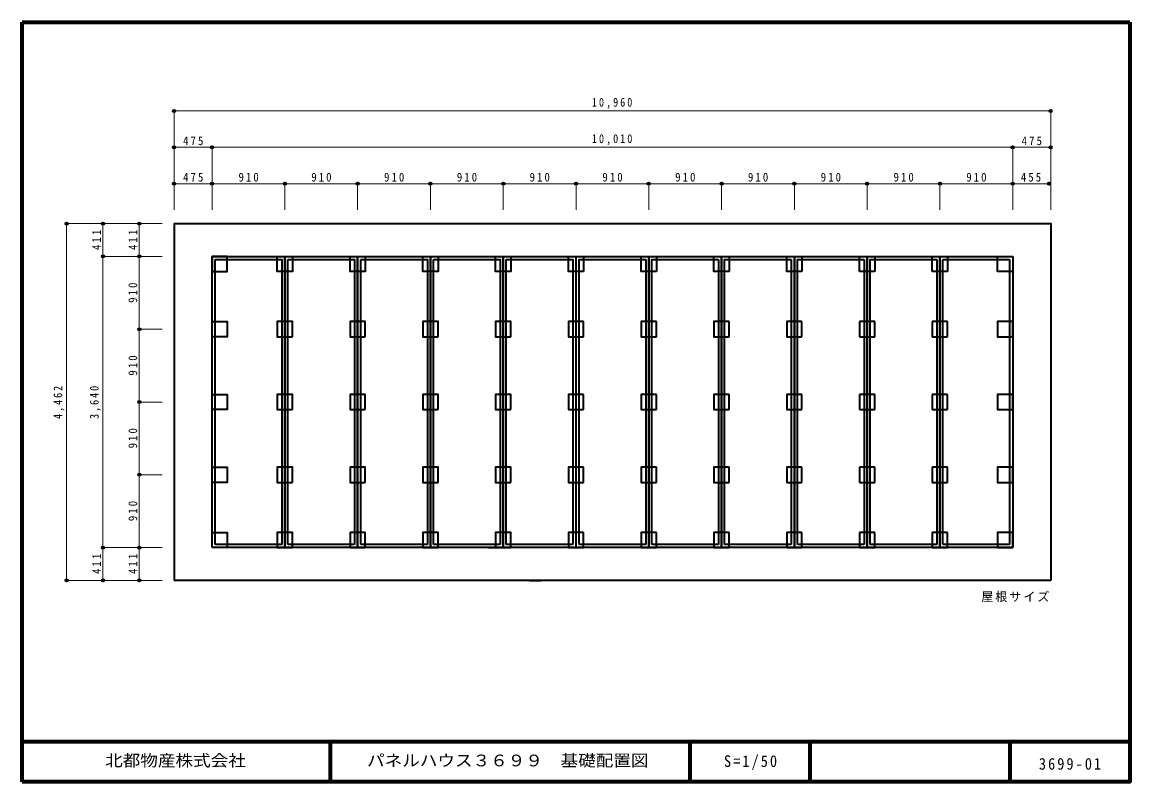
# Model space of a CAD drawing. Units: millimetres at full size, sheet at 1:50. Extents: x -22395 to 6925, y -26590 to 4750.
# Drawn here: x -22395 to -8545, y -4750 to 4750 of the extents above; entities that cross this region are included whole.
import ezdxf
from ezdxf.enums import TextEntityAlignment as Align

# ---------------------------------------------------------------- set-up
doc = ezdxf.new("R2010")
doc.units = ezdxf.units.MM
doc.header["$LTSCALE"] = 50
doc.header["$PDMODE"] = 32
doc.header["$PDSIZE"] = 30
for name, color, linetype, lineweight in [('0-0', 7, 'Continuous', 35), ('0-5', 4, 'Continuous', 9), ('3-0', 4, 'Continuous', 9), ('F-0', 6, 'Continuous', 70)]:
    doc.layers.add(name, color=color, linetype=linetype, lineweight=lineweight)
doc.styles.add('ＭＳ ゴシック', font='')
doc.styles.get('ＭＳ ゴシック').set_extended_font_data('MS Gothic')

msp = doc.modelspace()

# ---------------------------------------------------------------- linework, layer by layer
at = {"layer": '0-0', "color": 4, "lineweight": 9}
for p, q in [((-20495, 3640), (-20495, 2401)), ((-9535, 3640), (-9535, 2401)), ((-20020, 3185), (-20020, 2401)), ((-10010, 3185), (-10010, 2401)), ((-19110, 2730), (-19110, 2401)), ((-18200, 2730), (-18200, 2401)), ((-17290, 2730), (-17290, 2401)), ((-16380, 2730), (-16380, 2401)), ((-15470, 2730), (-14560, 2730)), ((-15470, 2730), (-15470, 2401)), ((-14560, 2730), (-13650, 2730)), ((-14560, 2730), (-14560, 2401)), ((-13650, 2730), (-12740, 2730)), ((-13650, 2730), (-13650, 2401)), ((-12740, 2730), (-12740, 2401)), ((-12740, 2730), (-12740, 2425)), ((-11830, 2730), (-10920, 2730)), ((-11830, 2730), (-11830, 2401)), ((-10920, 2730), (-10010, 2730)), ((-10920, 2730), (-10920, 2401)), ((-10010, 2730), (-10010, 2425)), ((-21840, 2231), (-20645, 2231)), ((-21385, 1820), (-20645, 1820)), ((-20930, 1820), (-20645, 1820)), ((-20930, 910), (-20645, 910)), ((-20930, 0), (-20645, 0)), ((-20930, -910), (-20645, -910)), ((-21385, -1820), (-20645, -1820)), ((-21840, -2231), (-20645, -2231))]:
    msp.add_line(p, q, dxfattribs=at)
at = {"layer": '0-0'}
for p, q in [((-20495, 2231), (-20495, -2231)), ((-16570, 1820), (-16380, 1820)), ((-16380, 1820), (-16380, 1630)), ((-16380, 1820), (-16380, -1820)), ((-15470, -1820), (-15470, 1820)), ((-15375, 1820), (-15375, 1630)), ((-14560, -1820), (-14560, 1820)), ((-14560, 1820), (-13650, 1820)), ((-14465, 1820), (-14465, 1630)), ((-13650, 1820), (-12740, 1820)), ((-13555, 1820), (-13555, 1630)), ((-12645, 1820), (-12645, 1630)), ((-11925, 1820), (-11735, 1820)), ((-11925, 1630), (-11925, 1820)), ((-11830, 1820), (-10920, 1820)), ((-11735, 1820), (-11735, 1630)), ((-11015, 1820), (-10825, 1820)), ((-11015, 1630), (-11015, 1820)), ((-10920, 1820), (-10010, 1820)), ((-10920, 1820), (-10920, -1820)), ((-10920, 1820), (-10920, -1820)), ((-10920, 1820), (-10920, -1820)), ((-10920, 1820), (-10920, -1820)), ((-10920, -1820), (-10920, 1820)), ((-10825, 1820), (-10825, 1630)), ((-10010, 1820), (-10010, -1820)), ((-19982, -1782), (-19982, 1782)), ((-19072, -1782), (-19072, 1782)), ((-18162, -1782), (-18162, 1782)), ((-17252, -1782), (-17252, 1782)), ((-16418, 1782), (-16418, -1782)), ((-16342, -1782), (-16342, 1782)), ((-14598, 1782), (-14598, -1782)), ((-13688, 1782), (-13688, -1782)), ((-12778, 1782), (-12778, -1782)), ((-11868, 1782), (-11868, -1782)), ((-10958, 1782), (-10958, -1782)), ((-10882, 1782), (-10048, 1782)), ((-10882, -1782), (-10882, 1782)), ((-10048, 1782), (-10048, -1782)), ((-11735, 1630), (-11925, 1630)), ((-10825, 1630), (-11015, 1630)), ((-16380, 815), (-16380, 1005)), ((-15375, 815), (-15375, 1005)), ((-14465, 815), (-14465, 1005)), ((-13555, 815), (-13555, 1005)), ((-12645, 815), (-12645, 1005)), ((-11925, 1005), (-11925, 815)), ((-11735, 1005), (-11925, 1005)), ((-11735, 815), (-11735, 1005)), ((-11015, 1005), (-11015, 815)), ((-10825, 1005), (-11015, 1005)), ((-10825, 815), (-10825, 1005)), ((-11925, 815), (-11735, 815)), ((-11015, 815), (-10825, 815)), ((-16380, -95), (-16380, 95)), ((-15375, -95), (-15375, 95)), ((-14465, -95), (-14465, 95)), ((-13555, -95), (-13555, 95)), ((-12645, -95), (-12645, 95)), ((-11925, 95), (-11925, -95)), ((-11735, 95), (-11925, 95)), ((-11735, -95), (-11735, 95)), ((-11015, 95), (-11015, -95)), ((-10825, 95), (-11015, 95)), ((-10825, -95), (-10825, 95)), ((-11925, -95), (-11735, -95)), ((-11015, -95), (-10825, -95)), ((-16380, -1005), (-16380, -815)), ((-15375, -1005), (-15375, -815)), ((-14465, -1005), (-14465, -815)), ((-13555, -1005), (-13555, -815)), ((-12645, -1005), (-12645, -815)), ((-11925, -815), (-11925, -1005)), ((-11735, -815), (-11925, -815)), ((-11735, -1005), (-11735, -815)), ((-11015, -815), (-11015, -1005)), ((-10825, -815), (-11015, -815)), ((-10825, -1005), (-10825, -815)), ((-11925, -1005), (-11735, -1005)), ((-11015, -1005), (-10825, -1005)), ((-16380, -1820), (-16380, -1630)), ((-15375, -1820), (-15375, -1630)), ((-14465, -1820), (-14465, -1630)), ((-13555, -1820), (-13555, -1630)), ((-12645, -1820), (-12645, -1630)), ((-11925, -1630), (-11925, -1820)), ((-11735, -1630), (-11925, -1630)), ((-11735, -1820), (-11735, -1630)), ((-11015, -1630), (-11015, -1820)), ((-10825, -1630), (-11015, -1630)), ((-10825, -1820), (-10825, -1630)), ((-19148, -1782), (-19982, -1782)), ((-18238, -1782), (-19072, -1782)), ((-17328, -1782), (-18162, -1782)), ((-16418, -1782), (-17252, -1782)), ((-15508, -1782), (-16342, -1782)), ((-14598, -1782), (-15432, -1782)), ((-13688, -1782), (-14522, -1782)), ((-12778, -1782), (-13612, -1782)), ((-11868, -1782), (-12702, -1782)), ((-10958, -1782), (-11792, -1782)), ((-10048, -1782), (-10882, -1782)), ((-16570, -1820), (-16380, -1820)), ((-15470, -1820), (-16380, -1820)), ((-13650, -1820), (-14560, -1820)), ((-12740, -1820), (-13650, -1820)), ((-11830, -1820), (-12740, -1820)), ((-11925, -1820), (-11735, -1820)), ((-11015, -1820), (-10825, -1820)), ((-10010, -1820), (-10920, -1820)), ((-9535, -2231), (-20495, -2231)), ((-16051.11, -2231), (-15905, -2231))]:
    msp.add_line(p, q, dxfattribs=at)
for points in [[(-20495, 2231), (-9535, 2231), (-9535, -2231)], [(-16380, -1820), (-16380, 1820), (-15470, 1820)], [(-15375, 1630), (-15565, 1630), (-15565, 1820), (-15375, 1820)], [(-15470, 1820), (-14560, 1820), (-14560, -1820), (-15470, -1820)], [(-14465, 1630), (-14655, 1630), (-14655, 1820), (-14465, 1820)], [(-13555, 1630), (-13745, 1630), (-13745, 1820), (-13555, 1820)], [(-13650, 1820), (-13650, -1820), (-13650, 1820)], [(-12645, 1630), (-12835, 1630), (-12835, 1820), (-12645, 1820)], [(-12740, 1820), (-12740, -1820), (-12740, 1820)], [(-12740, 1820), (-11830, 1820), (-11830, -1820)], [(-10920, -1820), (-11830, -1820), (-11830, 1820)], [(-10920, 1820), (-10920, -1820), (-10920, 1820)], [(-10920, 1820), (-10920, -1820), (-10920, 1820)], [(-19982, 1782), (-19148, 1782), (-19148, -1782)], [(-19072, 1782), (-18238, 1782), (-18238, -1782)], [(-18162, 1782), (-17328, 1782), (-17328, -1782)], [(-17252, 1782), (-16418, 1782), (-16418, -1782)], [(-16342, 1782), (-15508, 1782), (-15508, -1782)], [(-15432, -1782), (-15432, 1782), (-14598, 1782)], [(-14522, -1782), (-14522, 1782), (-13688, 1782)], [(-13612, -1782), (-13612, 1782), (-12778, 1782)], [(-12702, -1782), (-12702, 1782), (-11868, 1782)], [(-11792, -1782), (-11792, 1782), (-10958, 1782)], [(-15375, 1005), (-15565, 1005), (-15565, 815), (-15375, 815)], [(-14465, 1005), (-14655, 1005), (-14655, 815), (-14465, 815)], [(-13555, 1005), (-13745, 1005), (-13745, 815), (-13555, 815)], [(-12645, 1005), (-12835, 1005), (-12835, 815), (-12645, 815)], [(-15375, 95), (-15565, 95), (-15565, -95), (-15375, -95)], [(-14465, 95), (-14655, 95), (-14655, -95), (-14465, -95)], [(-13555, 95), (-13745, 95), (-13745, -95), (-13555, -95)], [(-12645, 95), (-12835, 95), (-12835, -95), (-12645, -95)], [(-15375, -815), (-15565, -815), (-15565, -1005), (-15375, -1005)], [(-14465, -815), (-14655, -815), (-14655, -1005), (-14465, -1005)], [(-13555, -815), (-13745, -815), (-13745, -1005), (-13555, -1005)], [(-12645, -815), (-12835, -815), (-12835, -1005), (-12645, -1005)], [(-15375, -1630), (-15565, -1630), (-15565, -1820), (-15375, -1820)], [(-14465, -1630), (-14655, -1630), (-14655, -1820), (-14465, -1820)], [(-13555, -1630), (-13745, -1630), (-13745, -1820), (-13555, -1820)], [(-12645, -1630), (-12835, -1630), (-12835, -1820), (-12645, -1820)]]:
    msp.add_lwpolyline(points, dxfattribs=at)
for points in [[(-20020, 1820), (-20020, 1630), (-19830, 1630), (-19830, 1820)], [(-20020, -1820), (-20020, 1820), (-19110, 1820), (-19110, -1820)], [(-19015, 1820), (-19015, 1630), (-19205, 1630), (-19205, 1820)], [(-19110, -1820), (-19110, 1820), (-18200, 1820), (-18200, -1820)], [(-18105, 1820), (-18105, 1630), (-18295, 1630), (-18295, 1820)], [(-18200, -1820), (-18200, 1820), (-17290, 1820), (-17290, -1820)], [(-17195, 1820), (-17195, 1630), (-17385, 1630), (-17385, 1820)], [(-17290, -1820), (-17290, 1820), (-16380, 1820), (-16380, -1820)], [(-16285, 1820), (-16285, 1630), (-16475, 1630), (-16475, 1820)], [(-10010, 1820), (-10010, 1630), (-10200, 1630), (-10200, 1820)], [(-20020, 815), (-20020, 1005), (-19830, 1005), (-19830, 815)], [(-19015, 815), (-19015, 1005), (-19205, 1005), (-19205, 815)], [(-18105, 815), (-18105, 1005), (-18295, 1005), (-18295, 815)], [(-17195, 815), (-17195, 1005), (-17385, 1005), (-17385, 815)], [(-16285, 815), (-16285, 1005), (-16475, 1005), (-16475, 815)], [(-10010, 815), (-10010, 1005), (-10200, 1005), (-10200, 815)], [(-20020, -95), (-20020, 95), (-19830, 95), (-19830, -95)], [(-19015, -95), (-19015, 95), (-19205, 95), (-19205, -95)], [(-18105, -95), (-18105, 95), (-18295, 95), (-18295, -95)], [(-17195, -95), (-17195, 95), (-17385, 95), (-17385, -95)], [(-16285, -95), (-16285, 95), (-16475, 95), (-16475, -95)], [(-10010, -95), (-10010, 95), (-10200, 95), (-10200, -95)], [(-20020, -1005), (-20020, -815), (-19830, -815), (-19830, -1005)], [(-19015, -1005), (-19015, -815), (-19205, -815), (-19205, -1005)], [(-18105, -1005), (-18105, -815), (-18295, -815), (-18295, -1005)], [(-17195, -1005), (-17195, -815), (-17385, -815), (-17385, -1005)], [(-16285, -1005), (-16285, -815), (-16475, -815), (-16475, -1005)], [(-10010, -1005), (-10010, -815), (-10200, -815), (-10200, -1005)], [(-20020, -1820), (-20020, -1630), (-19830, -1630), (-19830, -1820)], [(-19015, -1820), (-19015, -1630), (-19205, -1630), (-19205, -1820)], [(-18105, -1820), (-18105, -1630), (-18295, -1630), (-18295, -1820)], [(-17195, -1820), (-17195, -1630), (-17385, -1630), (-17385, -1820)], [(-16285, -1820), (-16285, -1630), (-16475, -1630), (-16475, -1820)], [(-10010, -1820), (-10010, -1630), (-10200, -1630), (-10200, -1820)]]:
    msp.add_lwpolyline(points, close=True, dxfattribs=at)
for p in [(-20495, 3640), (-9535, 3640), (-20495, 3185), (-20020, 3185), (-10010, 3185), (-9535, 3185), (-20495, 2730), (-20020, 2730), (-19110, 2730), (-18200, 2730), (-17290, 2730), (-16380, 2730), (-15470, 2730), (-14560, 2730), (-13650, 2730), (-12740, 2730), (-12740, 2730), (-11830, 2730), (-10920, 2730), (-10920, 2730), (-10010, 2730), (-10010, 2730), (-9555, 2730), (-21840, 2231), (-21385, 2231), (-20930, 2231), (-21385, 1820), (-20930, 1820), (-20930, 910), (-20930, 0), (-20930, -910), (-21385, -1820), (-20930, -1820), (-21840, -2231), (-21385, -2231), (-20930, -2231)]:
    msp.add_point(p, dxfattribs=at)
at = {"layer": '0-5'}
for p, q in [((-21840, -2231), (-21840, 2231)), ((-21385, 1820), (-21385, 2231)), ((-20930, 2231), (-20930, 1820)), ((-21385, -1820), (-21385, 1820)), ((-20930, 910), (-20930, 1820)), ((-20930, 0), (-20930, 910)), ((-20930, -910), (-20930, 0)), ((-20930, -1820), (-20930, -910)), ((-21385, -2231), (-21385, -1820)), ((-20930, -2231), (-20930, -1820))]:
    msp.add_line(p, q, dxfattribs=at)
at = {"layer": '3-0'}
for p, q in [((-20495, 3640), (-9535, 3640)), ((-20495, 3185), (-20020, 3185)), ((-20020, 3185), (-10010, 3185)), ((-10010, 3185), (-9535, 3185)), ((-20495, 2730), (-20020, 2730)), ((-19110, 2730), (-20020, 2730)), ((-20020, 2730), (-19110, 2730)), ((-19110, 2730), (-18200, 2730)), ((-18200, 2730), (-17290, 2730)), ((-17290, 2730), (-16380, 2730)), ((-16380, 2730), (-15470, 2730)), ((-12740, 2730), (-11830, 2730)), ((-10010, 2730), (-9555, 2730))]:
    msp.add_line(p, q, dxfattribs=at)
at = {"layer": 'F-0'}
for p, q in [((-22395, 4750), (-8545, 4750)), ((-22395, -4750), (-22395, 4750)), ((-8545, -4250), (-22395, -4250)), ((-18545, -4250), (-18545, -4750)), ((-14045, -4250), (-14045, -4750)), ((-12545, -4250), (-12545, -4750)), ((-10045, -4250), (-10045, -4750))]:
    msp.add_line(p, q, dxfattribs=at)
msp.add_lwpolyline([(-8545, 4750), (-8545, -4750), (-22395, -4750)], dxfattribs=at)

# ---------------------------------------------------------------- texts
at = {"layer": '0-0', "char_height": 110, "attachment_point": 7, "style": 'ＭＳ ゴシック'}
for s, insert in [('\\T1.39;\\W0.85;10,960', (-15271.25, 3665)), ('\\T1.39;\\W0.85;10,010', (-15271.25, 3210)), ('\\T1.38;\\W0.9;475', (-20382.5, 3210)), ('\\T1.38;\\W0.9;475', (-9897.5, 3210)), ('\\T1.38;\\W0.9;475', (-20382.5, 2755)), ('\\T1.38;\\W0.9;910', (-19690, 2755)), ('\\T1.38;\\W0.9;910', (-19690, 2755)), ('\\T1.38;\\W0.9;910', (-18780, 2755)), ('\\T1.38;\\W0.9;910', (-17870, 2755)), ('\\T1.38;\\W0.9;910', (-16960, 2755)), ('\\T1.38;\\W0.9;910', (-16050, 2755)), ('\\T1.38;\\W0.9;910', (-15140, 2755)), ('\\T1.38;\\W0.9;910', (-14230, 2755)), ('\\T1.38;\\W0.9;910', (-13320, 2755)), ('\\T1.38;\\W0.9;910', (-12410, 2755)), ('\\T1.38;\\W0.9;910', (-11500, 2755)), ('\\T1.38;\\W0.9;910', (-10590, 2755)), ('\\T1.38;\\W0.9;455', (-9907.5, 2755)), ('\\T1.17;屋根サイズ', (-10402.61, -2503.09))]:
    msp.add_mtext(s, dxfattribs=dict(at, insert=insert))
at = {"layer": '0-0', "char_height": 110, "attachment_point": 7, "rotation": 90, "style": 'ＭＳ ゴシック'}
for s, insert in [('\\T1.38;\\W0.9;411', (-21410, 1900.5)), ('\\T1.38;\\W0.9;411', (-20955, 1900.5)), ('\\T1.38;\\W0.9;910', (-20955, 1240)), ('\\T1.38;\\W0.9;910', (-20955, 330)), ('\\T1.38;\\W0.85;4,462', (-21865, -212.5)), ('\\T1.38;\\W0.85;3,640', (-21410, -212.5)), ('\\T1.38;\\W0.9;910', (-20955, -580)), ('\\T1.38;\\W0.9;910', (-20955, -1490)), ('\\T1.38;\\W0.9;411', (-21410, -2150.5)), ('\\T1.38;\\W0.9;411', (-20955, -2150.5))]:
    msp.add_mtext(s, dxfattribs=dict(at, insert=insert))
at = {"layer": 'F-0', "color": 7, "style": 'ＭＳ ゴシック', "width": 1.1}
for s, p in [('北都物産株式会社', (-21357.5, -4600)), ('パネルハウス３６９９\u3000基礎配置図', (-18082.5, -4600))]:
    msp.add_text(s, height=146.6, dxfattribs=at).set_placement(p, align=Align.BOTTOM_LEFT)
at = {"layer": 'F-0', "color": 7, "char_height": 146.6, "attachment_point": 7, "style": 'ＭＳ ゴシック'}
for s, insert in [('\\T1.28;\\W0.9;S=1/50', (-13620, -4600)), ('\\T1.28;\\W0.9;3699-01', (-9682.5, -4600))]:
    msp.add_mtext(s, dxfattribs=dict(at, insert=insert))

doc.saveas('drawing.dxf')
